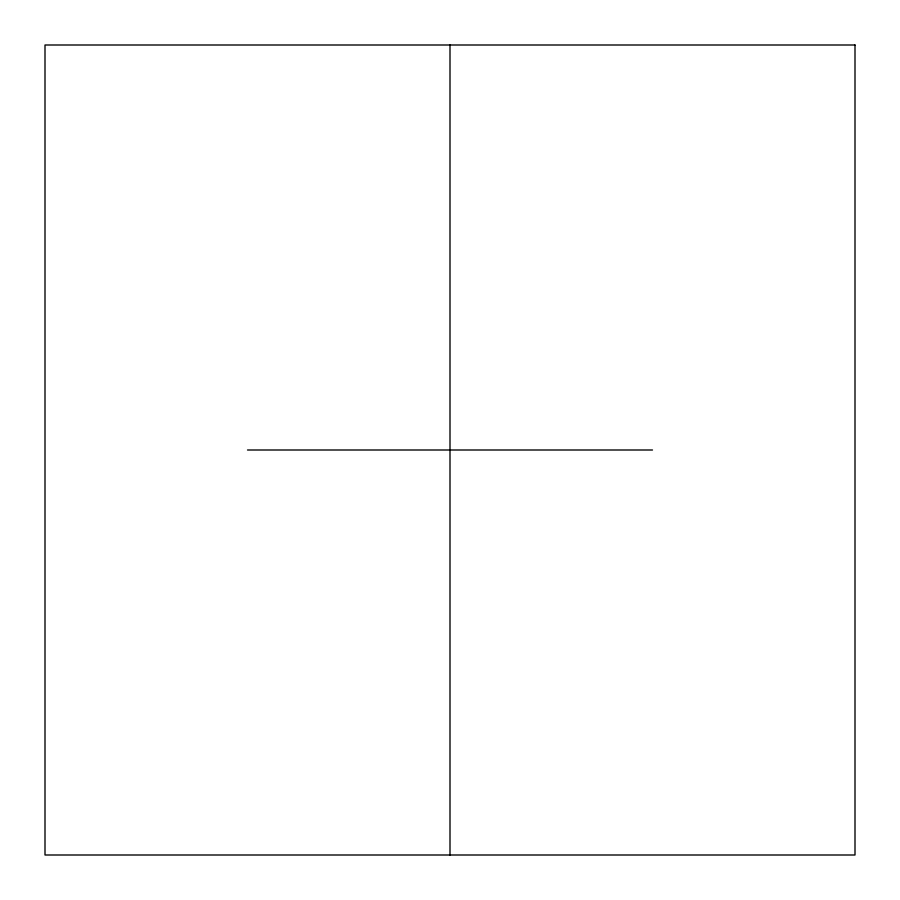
<?xml version="1.0" encoding="UTF-8"?>
<svg xmlns="http://www.w3.org/2000/svg" width="900" height="900" viewBox="0 0 900 900"><rect width="100%" height="100%" fill="white"/><g stroke="black" fill="none" stroke-linecap="round" stroke-linejoin="round"><path stroke-width="1.35" d="M247.5 450L652.5 450M450 45L450 855M855 45L45 45L45 855L855 855L855 45"/></g></svg>
